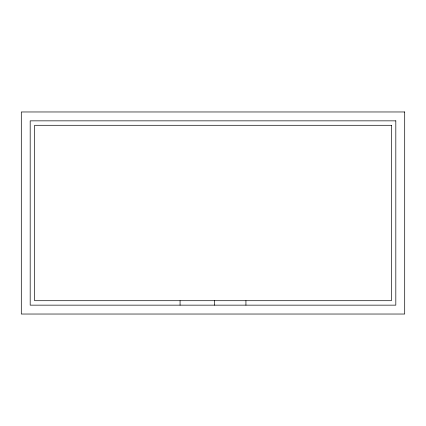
<?xml version="1.0" encoding="UTF-8"?>
<svg xmlns="http://www.w3.org/2000/svg" width="426" height="426" viewBox="0 0 426 426"><rect width="100%" height="100%" fill="white"/><g stroke="black" fill="none" stroke-linecap="round" stroke-linejoin="round"><path stroke-width="0.64" d="M245.935 300.708L245.935 305.149M214.48 300.708L214.48 305.149M180.065 300.708L180.065 305.149M404.7 111.969L21.3 111.969L21.3 314.031L404.7 314.031L404.7 111.969M395.818 120.851L30.182 120.851L30.182 305.149L395.818 305.149L395.818 120.851M391.377 125.292L34.623 125.292L34.623 300.708L391.377 300.708L391.377 125.292"/></g></svg>
